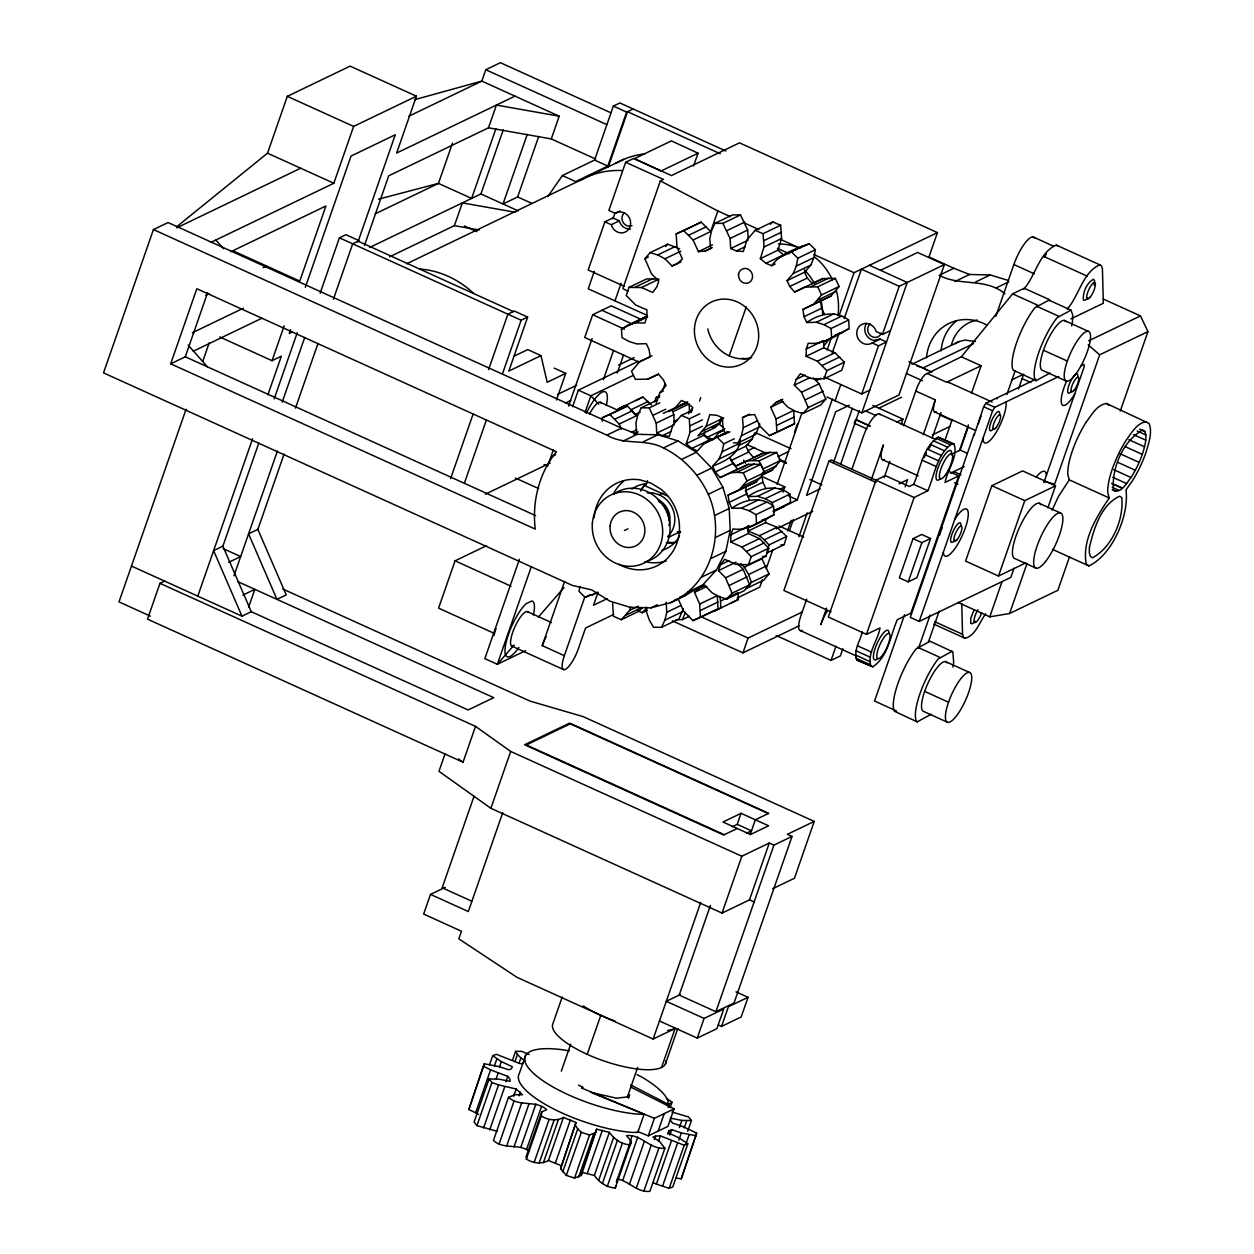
<?xml version="1.0" encoding="UTF-8"?>
<svg xmlns="http://www.w3.org/2000/svg" width="1254" height="1254" viewBox="0 0 1254 1254"><rect width="100%" height="100%" fill="white"/><g stroke="black" fill="none" stroke-linecap="round" stroke-linejoin="round"><path stroke-width="1.5" d="M602.296 421.203L602.312 417.754L627.408 406.045L636.766 415.591L619.178 424.056L609.82 414.494L602.312 417.754M674.966 599.616L678.383 599.349L683.54 611.059L692.898 620.62L700.406 617.36L699.685 604.083L694.528 592.358L699.56 587.765L704.826 585.226M700.406 617.36L717.993 608.911L717.272 595.619L699.685 604.083M612.642 602.986L613.41 616.263L621.294 619.711L638.882 611.262L642.346 607.845M726.207 432.395L703.651 443.822L697.443 450.954L691.769 448.477L686.22 443.728L690.076 432.128L689.308 418.852L681.424 415.403L673.132 424.73L669.275 436.329L662.378 435.64L656.704 433.163L656.218 423.115L649.258 407.895L641.217 407.785L637.847 414.933L635.935 422.849L636.562 432.896L633.866 434.072M1145.795 440.185L1145.874 434.966L1144.824 431.501L1142.692 430.012C1123.208 440.499 1111.357 468.197 1113.505 489.938C1120.81 494.797 1127.158 481.944 1131.061 477.523C1138.115 466.096 1143.82 453.556 1145.795 440.185L1133.632 434.683M733.402 442.819L738.214 442.803L741.475 435.608L743.277 427.645L742.509 417.598L747.87 415.184L754.673 414.541L760.002 426.188L769.47 435.608L776.916 432.238L776.022 418.946L770.708 407.299L775.662 402.612L781.023 400.183L788.123 407.378L795.349 411.265L802.936 413.554L808.234 407.55L801.51 392.236L794.315 385.15L796.243 379.304L800.334 373.755L811.604 378.661L824.129 378.786L826.825 370.651L817.389 361.199L806.134 356.293L806.291 349.02L808.234 343.173C823.361 345.226 836.449 335.273 849.209 328.579L848.613 320.068C835.807 310.051 819.191 313.61 806.792 322.529L804.033 316.698L802.858 309.44L831.026 296.007L839.13 286.492L835.305 278.388L822.796 278.592L812.216 283.561L807.357 278.043L804.598 272.196L810.805 265.08L813.877 257.65L815.398 249.734L809.253 243.762C795.804 248.872 780.286 253.433 771.649 265.707L765.943 263.309L760.332 258.669L764.015 246.991L763.075 233.699L755.143 230.375L746.992 239.843L743.293 251.521L736.411 250.925L730.706 248.543L730.079 238.479L722.9 223.369L714.874 223.384L711.614 230.579L709.795 238.542L710.579 248.59L705.218 251.019L698.4 251.646L693.086 240.016L683.618 230.595L676.157 233.965L677.05 247.257L682.38 258.904L677.426 263.591L672.05 266.005L664.949 258.826L657.739 254.938L650.152 252.65L644.854 258.653L651.578 273.968L658.773 281.053L656.83 286.9L652.738 292.448L641.484 287.542L628.944 287.417L626.248 295.536L635.684 305.004L646.954 309.91L646.782 317.168L644.854 323.015L635.37 322.827L628.003 325.256L621.451 329.159L622.047 337.687L629.147 341.543L636.844 343.925L646.296 343.674L649.039 349.505L650.215 356.763L639.65 361.732L631.53 371.247L635.355 379.351L647.879 379.163L658.444 374.178L663.303 379.711L666.062 385.542L659.855 392.659L656.187 403.271M806.134 356.293L823.706 347.828L823.878 340.571L806.291 349.02M699.56 587.765L704.967 585.43L711.958 592.719L719.138 596.7L726.709 599.114L732.085 593.205L725.564 577.796L718.464 570.601L720.486 564.802L724.655 559.315L735.863 564.394L748.403 564.708L751.224 556.635L741.913 547.042L730.706 541.963L730.972 534.721L732.994 528.906C748.168 531.335 761.194 521.162 774.079 514.689L773.593 506.161C760.912 495.957 744.218 499.202 731.834 508.262L729.154 502.384L728.088 495.111L756.319 481.849L764.579 472.476L760.864 464.325L748.324 464.325L720.094 477.586L715.297 471.99L712.633 466.127L718.934 459.121L722.116 451.738L723.746 443.838L734.295 438.775M730.706 541.963L748.277 533.514L748.544 526.257M974.107 435.31L983.669 406.719L985.848 403.271L1035.757 379.241M983.12 437.975L983.058 439.37A23.92 6.599 -65.6 0 0 995.504 433.382A23.92 6.599 -65.6 0 0 1006.116 402.91L1005.88 401.97M529.141 1151.172C518.748 1143.178 503.371 1149.965 493.465 1140.419L508.466 1097.328C519.328 1107.251 535.975 1099.695 546.76 1109.696L541.759 1111.828L541.336 1115.966C547.841 1120.183 556.525 1121.389 563.438 1117.424L576.009 1122.487L560.585 1168.665L566.322 1175.406L574.551 1178.086L581.323 1175.421L581.59 1172.271L594.365 1175.453C599.193 1182.303 606.685 1187.569 615.259 1187.961L630.919 1142.864L630.746 1140.748L626.53 1135.622C641.06 1133.867 650.356 1149.871 664.886 1148.225L649.885 1191.3C637.283 1192.93 628.724 1180.61 617.093 1179.011M581.323 1175.421L596.591 1129.18L609.366 1132.362C614.194 1139.228 621.702 1144.479 630.26 1144.871L630.919 1142.864M948.087 471.081L958.699 475.893L910.906 613.143L897.284 619.695C890.481 635.245 888.193 656.688 872.784 666.814L856.921 660.043C852.924 650.857 860.354 640.794 862.25 631.938M871.06 666.47C866.639 653.585 877.957 640.402 880.01 627.988L866.467 634.336L828.33 617.046L875.982 480.219L885.308 475.611L909.291 486.489L913.664 484.326C920.514 468.824 922.709 447.176 938.258 437.191L954.075 444.026C958.291 456.958 947.209 470.031 945.077 482.445L958.699 475.893M560.585 1168.665L576.009 1122.487M478.589 1114.304L468.839 1109.476L484.248 1063.784L499.139 1066.605L508.826 1069.819L511.428 1068.784L512.353 1066.746L501.349 1061.574L492.697 1055.711L489.577 1064.693M468.839 1109.476L484.248 1063.784M675.922 1178.023L681.251 1178.823L696.66 1133.13L682.38 1126.327L672.693 1123.161L670.655 1120.59L670.42 1118.176L681.878 1120.418L691.424 1120.543L687.662 1131.312M681.251 1178.823L696.66 1133.13M1094.162 285.019L1094.601 280.912L1093.504 279.187C1086.748 282.824 1082.641 292.433 1083.378 299.972L1085.165 300.286L1087.939 297.778M835.305 278.388L817.718 286.852L805.209 287.041L794.628 292.025L789.769 286.492L787.01 280.661L793.218 273.544L796.29 266.099L797.81 258.183L815.398 249.734M579.959 586.543L578.972 591.277L585.038 597.327L597.609 592.578M712.633 466.127C724.843 461.582 738.653 454.575 740.346 440.123M670.545 602.672C711.253 585.21 725.784 533.185 708.291 494.28C698.948 474.247 683.336 457.71 663.429 447.944C645.418 438.304 624.414 445.656 606.889 435.138L153.443 229.56L103.533 372.877L572.42 585.446L591.684 589.882L610.055 601.23L630.245 607.359L650.873 607.861L670.545 602.672L685.17 595.634L702.538 585.132L716.41 570.021L725.862 551.337L730.236 530.348L729.217 508.481L722.915 487.242L711.723 468.071L696.425 452.271L678.053 440.922L657.864 434.793L637.22 434.292L621.514 428.116L168.052 222.538L153.443 229.56M738.214 442.803L755.801 434.354L759.783 423.977M646.249 606.983L646.5 611.999L649.306 619.993L653.475 627.219L661.516 627.329L664.871 620.181L666.799 612.265L666.156 602.218M661.516 627.329L679.104 618.865L683.226 608.566M767.072 551.478L769.047 544.91L786.634 536.446L776.994 527.244L765.63 522.636L748.042 531.1L748.027 525.63M766.57 553.124L784.158 544.659L786.634 536.446M691.173 412.535L692.757 407.534L687.145 402.879L681.439 400.496L675.342 407.722L663.225 413.397M722.774 419.102L715.517 427.363L697.929 435.828L706.096 426.36L709.78 414.682L716.677 415.278L722.382 417.66L723.009 427.708L725.345 434.072M760.332 258.669L777.919 250.204L781.603 238.526L780.646 225.25L772.73 221.927L755.143 230.375M712.272 427.536L719.294 424.15L720.893 419.149M615.259 1187.961L615.918 1185.939M621.294 619.711L629.586 610.384L630.684 607.061M686.22 443.728L703.808 435.279L704.905 431.956M561.008 1165.577L548.437 1160.514C541.524 1164.48 532.84 1163.257 526.335 1159.041L526.758 1154.903M823.706 347.828L834.976 352.735L844.412 362.202L841.716 370.322L824.129 378.786M594.286 271.319L588.251 288.828L647.048 315.303M615.009 300.772L621.059 283.341M170.685 363.817L196.831 288.733L556.478 451.785C538.954 472.93 531.978 501.992 535.239 529.094L170.685 363.817L185.294 356.794L207.615 292.699M176.422 226.974L267.51 153.192L287.307 96.339L350.117 66.133L416.438 96.197L396.64 153.051L514.971 96.135M186.094 409.196L118.989 601.889L150.402 616.137M202.803 361.215L209.23 342.765M159.979 583.329L147.502 619.147L463.039 762.213L475.517 726.379L159.979 583.329L164.619 581.104M219.685 336.95L272.04 360.682L284.188 325.836M210.766 242.445L333.83 183.256L353.628 126.403L416.438 96.197M197.787 596.136L252.587 438.759M267.917 394.744L281.335 356.214L272.04 360.682M290.536 329.771L289.251 333.47L292.339 331.981M305.333 287.276L351.042 156.045L395.276 134.774L357.954 241.959M237.837 581.637L493.731 697.647L468.134 709.952L251.27 611.717L222.898 546.18L258.794 443.117M274.171 398.944L297.245 332.686M282.213 402.126L304.706 337.514M320.146 293.201L339.426 237.821L345.932 234.702L359.193 240.705L352.688 243.84L333.407 299.22M233.949 575.821L277.416 451.017M295.474 408.146L317.967 343.533M257.854 529.376L248.574 533.843L276.946 599.365L286.241 594.898L257.854 529.376L284.047 454.167M364.491 245.376L388.724 175.795L488.496 127.814L551.274 138.928L595.681 159.054M248.605 607.249L254.844 589.349L242.868 595.101M452.49 143.097L438.461 183.397L375.15 213.854M610.651 112.688L500.393 62.7L485.768 69.738L481.818 81.102L408.726 116.261M389.665 256.788L454.418 225.642L462.35 202.897L515.613 212.318M488.496 127.814L496.412 105.07L559.19 116.183L551.274 138.928M495.863 128.833L471.629 198.43L438.461 183.397L378.583 199.151M369.569 247.508L480.909 193.962L503.23 129.867M527.244 134.397L503.011 203.979L517.636 196.956L538.687 136.514M450.656 478.495L473.166 413.883M488.59 369.569L507.886 314.19L514.375 311.07L527.636 317.074L508.826 371.09L540.991 355.619L547.167 382.282L565.742 373.363L554.127 368.096M464.576 482.665L486.427 419.902M502.493 373.739L521.147 320.209L527.636 317.074M486.599 545.662L455.061 560.836L438.587 608.143L494.499 633.489M548.014 196.22L562.388 175.56L594.553 160.089L613.363 106.073L619.868 102.953L725.878 151.013M562.388 175.56L575.649 181.564L607.814 166.092L626.624 112.092L633.129 108.957M608.331 166.845L627.533 111.716L720.282 153.756M630.527 228.965A10.675 9.734 64.3 0 1 619.774 222.319L619.335 220.845L612.955 217.945L604.914 221.801L588.157 269.971L624.241 286.32M928.869 257.227L937.443 232.601L739.484 142.846L671.486 175.56L633.678 158.412L625.652 162.283L608.88 210.437L615.259 213.337L620.087 211.017M556.462 399.963L565.742 373.363M641.452 319.535L611.215 305.835L592.672 314.738L584.74 337.483L639.524 362.328M445.076 753.779L438.963 771.32L490.894 808.297L722.022 913.084L749.484 899.87L769.282 843.017L773.922 845.118L792.026 836.418L787.387 834.318L814.238 821.401L583.11 716.614L529.987 701.08L282.84 589.035M553.327 449.872L547.606 466.316L544.064 464.701M568.595 406.061L592.107 338.517M519.422 559.331L484.843 658.632L497.336 664.291L525.567 650.716M572.576 406.704L578.345 390.151L638.333 361.293M625.652 162.283L663.46 179.416L660.341 180.905L622.846 288.592L627.925 291.257M531.273 566.824L497.336 664.291L514.015 645.089M585.069 412.362L590.838 395.809L633.176 375.448M603.346 379.774L613.567 350.399M445.264 887.315L430.514 894.4L423.664 914.072L461.472 931.22L458.823 938.838L516.962 977.305L653.146 1039.049L675.122 1028.484L661.532 1067.483M617.266 373.065L623.661 354.725M474.028 796.321L442.176 887.769L471.676 901.156M613.723 614.444L585.587 627.972L578.282 648.976A18.935 5.22 -65.6 0 1 565.382 669.37A18.935 5.22 -65.6 0 1 564.347 655.67L542.245 645.638L564.629 581.37M490.894 808.297L510.691 751.444L475.517 726.379M502.744 812.686L468.322 911.548L430.514 894.4M710.877 231.049L717.868 210.97L660.341 180.905M564.347 655.67L584.819 596.904M663.084 389.398L664.965 383.99M598.001 592.358L593.503 605.243L607.218 598.644M647.534 480.69L645.653 486.082L667.771 496.114M699.513 401.045L700.688 397.628M729.217 355.838L746.255 306.885M475.564 1112.972L490.58 1069.897L483.84 1066.402M490.58 1069.897L507.807 1076.371L509.845 1078.926L510.096 1081.356L498.637 1079.114L489.091 1078.973L474.09 1122.064L476.928 1125.622L497.368 1131.343M494.389 1065.947L496.897 1058.768M719.169 424.103L721.081 418.601M476.928 1125.622L491.929 1082.547L489.091 1078.973M499.484 1066.966L501.349 1061.574M496.239 1078.581L498.12 1073.189M483.558 1127.957L498.559 1084.867L516.193 1089.021L522.463 1094.773L515.175 1094.632L508.466 1097.328M512.494 1060.288L515.613 1051.307L521.664 1051.354L529.188 1054.536M505.926 1081.747L507.807 1076.371M489.718 1129.854L504.735 1086.779M514.971 1061.636L517.463 1054.457L515.613 1051.307M518.999 1063.345L520.88 1057.953L517.463 1054.457M525.614 1055.445L519.266 1073.628A75.757 22.776 19.2 0 0 552.324 1108.254A75.757 22.776 19.2 0 0 632.204 1132.393L637.784 1132.393L644.117 1114.195L581.495 1087.97L583.063 1087.312A34.563 10.393 19.2 0 1 578.549 1085.055M513.685 1096.2L516.193 1089.021M499.029 1144.181L514.03 1101.09M519.172 1095.808L520.426 1092.218M506.694 1145.937L521.711 1102.846M562.215 996.977L552.951 1023.562A59.784 17.979 19.2 0 0 606.45 1061.809A59.784 17.979 19.2 0 0 665.921 1060.79M513.952 1147.034L528.953 1103.943M520.943 1146.971L535.944 1103.896M526.523 1149.573L541.524 1106.483M526.147 1156.752L541.759 1111.828M526.335 1159.041L541.336 1115.966M561.322 1071.135L570.727 1044.127M534.079 1162.646L549.08 1119.556M539.22 1162.834L554.221 1119.744M794.456 432.364L797.309 424.181M777.072 484.342L801.98 412.832M543.421 1162.63L558.422 1119.556M827.17 349.897L831.543 337.326M839.036 315.789L854.037 272.714L937.443 232.601M548.437 1160.514L563.438 1117.424M587.217 1054.316L600.807 1015.317M783.013 492.164L784.832 486.913L761.664 476.395M832.186 353.126L839.177 333.047M844.255 318.438L861.42 269.171L899.228 286.304L944.387 264.578L917.63 252.462L880.496 270.315M748.403 564.708L765.99 556.259L768.796 548.186L759.485 538.593L748.277 533.514M555.412 1162.975L570.429 1119.9M762.385 579.709L759.814 587.091L737.18 597.986M766.241 568.626L772.683 550.145M672.348 620.855L742.948 652.848L748.089 638.067L802.45 611.921M562.732 1171.926L577.733 1128.851L575.586 1125.59M776.916 509.657L797.262 499.86L832.39 399.023M787.496 530.881L791.149 520.379M789.487 530.567L793.327 519.548M944.387 264.578L898.961 395.01L861.827 412.864L835.07 400.747L840.697 384.884M566.322 1175.406L581.323 1132.331L577.733 1128.851M574.551 1178.086L589.552 1134.995L596.324 1132.331M798.939 536.728L807.247 512.855M578.643 1177.098L593.644 1134.024M954.075 444.026L952.397 443.602C936.863 453.587 934.653 475.235 927.803 490.737L914.119 497.509L831.324 459.936L828.957 461.08L783.891 590.477L830.994 611.842M582.217 1170.468L596.591 1129.18M833.424 462.804L852.406 408.271M587.342 1173.352L602.343 1130.277M823.925 376.858L861.717 393.991L878.49 345.838L886.515 341.966L880.136 339.082L870.887 343.674A10.675 9.734 64.3 0 1 857.689 337.687A10.675 9.734 64.3 0 1 862.423 324.096A10.675 9.734 64.3 0 1 875.621 330.084L876.029 331.417L882.455 334.457L890.481 330.601M882.455 334.457L899.228 286.304M854.397 422.943L855.589 419.541L869.853 425.999M840.65 464.231L859.288 410.685M594.365 1175.453L609.366 1132.362M861.827 412.864L907.253 282.448L869.445 265.299M630.668 1087.046L674.056 1108.865L654.384 1118.333L591.042 1092.438L616.513 1098.19L627.423 1096.905L637.706 1067.373M598.581 1180.563L613.582 1137.488M628.567 1098.269L629.79 1094.758L627.423 1096.905M602.453 1183.384L617.454 1140.309M653.146 1039.049L700.72 902.441M806.683 599.146L800.93 615.651A20.205 5.565 -65.6 0 0 802.027 630.276M852.046 468.886L863.551 435.875A20.205 5.565 -65.6 0 1 880.183 414.76M607.281 1186.441L622.282 1143.35M732.289 826.715L737.227 824.348L741.067 813.313L768.592 825.79L750.488 834.506L722.962 822.028L741.067 813.313M710.422 905.466L679.213 995.08L715.909 1011.712L734.013 1003.012L792.026 836.418M630.213 1141.312L632.094 1135.936M616.357 1182.036L630.746 1140.748M622.83 1180.108L637.831 1137.033M665.435 1063.941L677.787 1028.484M826.558 608.143L820.806 624.664A20.205 5.565 -65.6 0 1 827.468 610.745M871.279 479.733L883.427 444.888A20.205 5.565 -65.6 0 0 884.509 459.513M722.022 913.084L741.819 856.231L769.282 843.017M750.221 834.459L755.331 819.787L768.718 813.344L569.645 723.088L524.627 744.751L723.699 834.992L737.227 828.486M629.336 1184.544L644.337 1141.454M637.424 1131.406L648.287 1135.842L654.384 1118.333M901.218 423.977L902.927 419.102L872.784 405.434M636.311 1188.071L651.312 1144.98M884.211 477.492L889.838 461.331M654.369 1139.682L655.607 1136.093L660.372 1135.858L684.198 1145.247L687.803 1143.805L679.151 1137.942L668.147 1132.77L669.087 1130.732L671.674 1129.697L681.361 1132.926L696.252 1135.748M658.131 1131.108L664.228 1113.599M903.617 425.702L917.223 387.094A16.412 4.53 -65.6 0 1 925.139 374.585L961.379 356.794L1012.621 293.859L1024.252 288.248L1049.582 299.737L1034.895 307.763A39.956 11.02 -65.6 0 0 1013.185 370.102L1036.008 380.714L1049.974 373.065M668.178 1107.454L669.432 1103.865L672.034 1102.188L666.485 1098.426M658.507 1141.25L660.372 1135.858M670.169 1107.58L672.034 1102.188M643.835 1191.253L658.836 1148.178M697.24 1038.108L704.09 1018.436L723.746 1008.984L716.896 1028.656L697.24 1038.108L659.432 1020.96M674.056 1108.865L667.959 1126.374L648.287 1135.842M776.179 635.527L831.041 660.388L835.995 646.186M667.833 1134.337L669.087 1130.732M669.808 1135.089L671.674 1129.697M715.909 1011.712L773.922 845.118M687.803 1143.805L672.802 1186.895L669.181 1188.322L656.375 1184.121L671.376 1141.03M842.798 648.82L840.337 655.936L831.041 660.388M679.37 1127.597L681.878 1120.418M905.122 486.787L907.582 479.702L899.055 483.809M923.289 434.636L935.374 399.932L915.702 390.997M662.52 1186.268L677.521 1143.193M678.853 1140.105L681.361 1132.926M684.229 1127.848L686.737 1120.668M718.338 1024.973L721.536 1026.415L728.386 1006.743L748.042 997.291L736.02 991.836M669.181 1188.322L684.198 1145.247M686.016 1143.664L689.151 1134.682M932.13 438.085L941.033 412.566M866.467 634.336L914.119 497.509M748.042 997.291L741.192 1016.963L721.536 1026.415M944.889 440.515L952.209 419.526M814.238 821.401L794.44 878.255L772.621 888.741M913.037 538.656L899.369 577.875L908.225 581.887L916.893 577.718L930.562 538.483L921.721 534.47L913.037 538.656L921.878 542.653L930.562 538.483M995.833 316.259L1013.859 264.531A25.252 6.96 -65.6 0 1 1034.628 238.15M908.225 581.887L921.878 542.653M959.435 450.578L968.354 424.965M904.542 614.821L874.555 701.033L896.657 711.065M974.17 433.915L910.279 617.376L919.229 621.435L1010.849 577.373L1014.031 568.281M919.229 621.435L992.604 410.763L994.783 407.315L1058.831 376.513M918.524 648.271L930.092 615.04M1006.884 394.54L1015.191 370.682M928.289 642.409L939.152 611.215M1018.514 388.944L1023.672 374.162L1012.025 379.758M1047.858 507.901L1055.539 485.831L1022.606 470.908L991.836 485.706L965.58 561.087L998.513 576.025L1025.866 562.874M998.513 576.025L1024.769 500.628L1055.539 485.831M957.884 602.375L989.782 616.843L1001.883 582.075M1043.861 482.586L1084.224 366.701L1084.052 364.381L1080.87 365.917M989.782 616.843L1009.595 613.504L1026.979 563.61M1103.269 299.032L1140.482 315.914L1147.943 331.62L1099.68 354.819L1054.645 484.169L1044.394 481.442M1069.443 557.027L1057.859 590.289L1009.595 613.504M1120.277 411.061L1147.943 331.62M971.411 393.442L981.114 365.745L961.379 356.794M953.212 453.431L960.172 450.061L968.401 426.564M612.955 218.745L614.899 213.29M693.54 165.904L698.07 153.207L671.392 140.887L634.336 158.709L661.015 171.03L698.07 153.207M1052.122 510.127L1058.313 496.756L1069.254 479.843L1067.906 474.921A40.41 11.145 -65.6 0 1 1086.419 421.752M718.934 459.121L745.958 446.189L752.165 439.088L754.626 433.147M654.463 401.75L656.312 397.377L659.823 395.684M676.016 619.742L682.427 619.633L685.499 612.344M974.029 609.993L970.815 618.128L970.737 623.442L972.524 623.74L975.298 621.247M1074.741 393.913L1073.659 395.794A23.92 6.599 -65.6 0 1 1061.856 404.321A23.92 6.599 -65.6 0 1 1066.198 382.047M1086.372 421.893C1091.701 414.839 1096.842 404.87 1106.451 403.459L1149.119 423.476C1152.708 433.038 1148.523 443.336 1145.937 452.647A40.41 11.145 -65.6 0 1 1132.001 481.426L1125.982 489.891C1129.431 515.175 1112.408 554.848 1088.942 565.915L1052.451 549.362M1023.672 289.266C1035.475 276.225 1039.033 252.446 1056.276 245.063L1099.836 264.813L1101.561 266.02L1102.438 268.858L1103.316 303.28L1070.869 318.892M1067.232 309.017C1079.036 295.975 1082.594 272.196 1099.836 264.813M985.722 613.849C979.452 621.843 975.973 635.292 965.141 638.333L933.775 624.116M1146.407 421.579C1136.798 422.99 1131.657 432.959 1126.327 440.013A40.41 11.145 -65.6 0 0 1112.392 468.777A40.41 11.145 -65.6 0 0 1107.862 493.026L1109.21 497.963C1096.466 516.977 1081.826 540.349 1086.246 564.034L1088.942 565.915M802.858 309.44L813.438 304.456L821.542 294.956L839.13 286.492M688.399 413.773L692.02 408.929M761.789 475.109L772.339 470.046L780.458 460.547L776.649 452.443L764.141 452.616L753.544 457.569L748.701 452.036L745.958 446.189M728.088 495.111L738.731 490.314L746.992 480.94L764.579 472.476M769 573.924L751.412 582.373L746.271 588.534L763.858 580.085L769 573.924L761.915 558.767L744.327 567.216L740.644 563.767M724.138 429.526L719.122 432.458L713.009 439.668L707.319 437.27L703.118 433.774M538.374 617.046L564.034 587.515M665.608 246.583L667.739 244.185L679.652 248.809M813.094 377.877L819.097 383.771L825.822 399.101L820.524 405.105L802.936 413.554M1071.7 325.946A39.956 11.02 -65.6 0 0 1072.484 321.306L1072.734 314.989L1070.979 310.13L1056.997 317.795A39.956 11.02 -65.6 0 0 1035.287 380.134L1036.008 380.714M952.899 667.081A39.956 11.02 -65.6 0 0 953.683 662.457L952.899 651.861L930.06 641.249L916.094 648.914A39.956 11.02 -65.6 0 0 894.384 711.237L917.207 721.865L931.189 714.2M952.178 651.281L938.196 658.93A39.956 11.02 -65.6 0 0 916.502 721.269L917.207 721.865M737.242 563.344L743.152 569.332L749.673 584.74L744.28 590.665L726.709 599.114M770.458 224.231L772.73 221.927M637.424 610.698L642.173 612.704L646.719 608.08M835.07 400.747L826.997 396.985M773.608 511.82L790.584 502.65L789.895 494.123C777.104 484.091 760.473 487.618 748.074 496.553L745.331 490.722L762.918 482.257L761.758 475L772.339 470.046M877.439 658.867L875.794 659.87A16.239 4.483 -65.6 0 1 874.931 648.992A16.239 4.483 -65.6 0 1 885.042 631.358L886.688 630.339A16.239 4.483 -65.6 0 1 889.086 633.27M615.259 213.337L616.482 212.6A10.675 9.734 64.3 0 1 629.68 218.588A10.675 9.734 64.3 0 1 624.962 232.178A10.675 9.734 64.3 0 1 611.748 226.19L611.309 224.701L604.914 221.801M880.136 339.082L873.866 340.398A10.675 9.734 64.3 0 1 866.53 323.438M825.069 340.947L849.209 328.579M795.318 250.016L801.996 246.097M749.876 526.946L774.079 514.689M727.963 431.548L717.711 437.05M592.343 595.101L597.39 592.249M625.307 405.465L617.956 409.055L642.894 397.016L651.484 404.995M635.543 400.59L642.894 397.016M731.019 603.096L738.371 599.506L738.136 592.593L720.548 601.058L720.784 607.971L713.432 611.544L738.371 599.506M950.469 473.197L964.216 466.566M176.877 227.758L300.678 168.224M230.799 251.74L325.915 206.001L299.769 281.084L233.448 251.019M205.578 295.395L209.057 293.718M263.121 267.729L266.6 266.052M192.332 332.749L243.401 308.186M193.21 351.261L261.898 318.218M406.578 263.81L623.708 159.383M611.309 224.701L619.335 220.845M676.157 233.965L701.205 222.13L710.673 231.551L693.086 240.016M683.618 230.595L701.205 222.13M650.152 252.65L667.739 244.185M688.807 235.188L706.378 226.723M714.874 223.384L732.446 214.936L740.487 214.904L747.666 230.031L748.183 238.401M644.854 258.653L648.365 256.96M722.9 223.369L740.487 214.904M657.739 254.938L675.326 246.474M664.949 258.826L680.781 251.208M727.163 230.532L744.735 222.083M698.4 251.646L712.476 244.891M672.05 266.005L680.938 261.898M730.079 238.479L747.666 230.031M628.944 287.417L646.531 278.968L657.551 278.968M705.218 251.019L712.241 247.634M635.433 287.056L653.02 278.592M641.484 287.542L659.071 279.078M730.706 248.543L748.293 240.078M763.075 233.699L780.646 225.25M514.187 356.12L527.73 349.615L540.991 355.619M736.411 250.925L745.205 246.693M763.968 240.611L781.555 232.147M764.015 246.991L781.603 238.526M628.003 325.256L645.591 316.792L621.451 329.159M635.37 322.827L647.675 316.901M765.943 263.309L783.531 254.86L777.919 250.204M777.731 258.481L793.563 250.863M784.408 254.546L809.253 243.762M771.649 265.707L775.16 264.014M796.29 266.099L813.877 257.65M222.898 546.18L213.619 550.647L241.991 616.184L251.27 611.717M793.218 273.544L810.805 265.08M787.01 280.661L804.598 272.196M557.528 394.446L576.683 385.229M618.473 365.133L634.132 357.609M789.769 286.492L807.357 278.043M639.65 361.732L651.955 355.822M228.683 562.341L240.658 556.572L223.212 548.672M794.628 292.025L822.796 278.592M565.57 402.973L570.789 400.465M811.181 286.523L828.769 278.059M647.879 379.163L658.428 374.084M817.639 300.192L835.227 291.727M813.438 304.456L831.026 296.007M804.033 316.698L821.621 308.233L820.445 300.976M609.82 414.494L627.408 406.045M659.855 392.659L663.382 390.966M648.177 401.468L630.59 409.917L634.994 414.635L640.261 412.096M614.962 419.165L632.533 410.701M806.792 322.529L816.244 322.278L833.832 313.829M641.217 407.785L657.033 400.183M649.258 407.895L659.808 402.816M816.244 322.278L823.941 324.661L841.528 316.196M552.215 456.425L555.459 454.873M606.889 435.138L621.514 428.116M1008.545 280.52L990.19 274.955L969.561 274.469L953.855 268.278L939.23 275.316C959.812 286.523 986.02 277.604 1004.956 293.797M485.361 494.186L550.208 462.992M823.941 324.661L831.026 328.517L848.613 320.068M653.412 415.121L665.717 409.196M675.342 407.722L687.662 401.797M668.68 411.641L686.251 403.192L680.812 404.948M673.241 411.531L689.073 403.929L689.575 412.3M631.373 432.379L636.64 429.84M817.718 343.377L822.985 340.837M656.218 423.115L673.806 414.651L672.128 409.854M634.681 433.555L638.192 431.862M622.611 441.33L637.22 434.292M954.937 281.492L969.561 274.469M681.424 415.403L691.973 410.324M673.853 421.579L677.379 419.902M656.704 433.163L674.291 424.698L673.806 414.651M689.308 418.852L699.857 413.773M643.239 441.816L657.864 434.793M975.581 281.978L990.19 274.955M662.378 435.64L671.172 431.407M817.389 361.199L834.976 352.735M690.108 425.749L702.428 419.839M822.185 365.447L839.772 356.982M796.243 379.304L805.037 375.071M690.076 432.128L702.397 426.219M706.096 426.36L723.683 417.896M663.429 447.944L678.053 440.922M794.315 385.15L810.131 377.532M995.77 288.122L1008.765 281.868M826.825 370.651L844.412 362.202M702.475 431.204L720.062 422.739M816.542 380.401L820.962 378.269M742.509 417.598L749.531 414.228M775.662 402.612L782.7 399.227M707.319 437.27L724.906 428.821M801.51 392.236L819.097 383.771M770.708 407.299L783.013 401.374M719.122 432.458L724.389 429.918M691.769 448.477L709.356 440.013L703.808 435.279M703.651 443.822L714.2 438.743M710.375 440.013L730 431.862M743.277 427.645L757.353 420.889M805.601 399.65L823.188 391.185M681.8 459.309L696.425 452.271M741.475 435.608L759.062 427.159M776.022 418.946L793.61 410.481L794.503 423.774L776.916 432.238M808.234 407.55L825.822 399.101M722.116 451.738L739.688 443.273M776.853 425.325L794.44 416.877M738.104 445.86L752.165 439.088M912.003 364.209L959.044 341.59L964.89 340.053L975.502 341.558M769.47 435.608L794.503 423.774M861.717 393.991L869.759 390.135M697.099 475.109L711.723 468.071M747.87 450.672L754.642 447.427M647.174 492.853L653.287 492.994L659.275 494.813L662.786 493.135M729.734 457.569L731.113 460.484L748.701 452.036M922.975 367.986L973.512 343.69M849.224 405.277L835.666 411.798L806.557 495.393L820.116 488.872M715.297 471.99L732.885 463.541L737.681 469.137M731.113 460.484L735.973 466.018L764.141 452.616M735.973 466.018L746.553 461.064L752.525 460.563L770.113 452.098M720.094 477.586L748.324 464.325M752.525 460.563L759.062 460.892L776.649 452.443M730.753 472.789L736.741 472.366L754.312 463.902M736.741 472.366L743.277 472.789L760.864 464.325M624.429 530.505L627.956 528.812M778.013 456.644L788.594 451.55M878.756 408.208L901.595 397.22M708.291 494.28L722.915 487.242M780.458 460.547L762.871 468.996L759.062 460.892M762.479 472.539L776.539 465.783M743.011 486.113L760.582 477.649M738.731 490.314L756.319 481.849M729.154 502.384L746.741 493.935L745.66 486.662M896.688 422.096L902.927 419.102M668.398 537.355L680.656 531.461M714.608 515.519L729.217 508.481M748.074 496.553L757.526 496.318L775.113 487.869M779.863 489.295L784.832 486.913M1088.707 340.806L1140.482 315.914M731.834 508.262L741.302 508.152L758.889 499.703M757.526 496.318L765.222 498.7L782.809 490.251M741.302 508.152L748.967 510.644L766.555 502.196M765.222 498.7L772.307 502.588L789.895 494.123M748.967 510.644L756.005 514.626L773.593 506.161M585.038 597.327L590.305 594.788M715.611 537.386L730.236 530.348M772.997 511.115L790.584 502.65M932.412 434.872L949.764 426.517M730.972 534.721L746.788 527.103M742.478 529.251L749.516 525.865M711.237 558.359L725.862 551.337M748.042 531.1L759.407 535.693L776.994 527.244M776.414 528.827L812.717 511.366M741.913 547.042L759.485 538.593M759.407 535.693L764.297 539.816L781.885 531.351M746.647 551.368L764.235 542.904M720.486 564.802L729.279 560.569M629.586 610.384L638.38 606.152M701.801 577.059L716.41 570.021M718.464 570.601L736.051 562.153M625.903 615.165L641.734 607.563M751.224 556.635L768.796 548.186M650.873 607.861L657.378 604.726M642.173 612.704L647.44 610.165M687.913 592.17L702.538 585.132M694.528 592.358L706.833 586.449M725.564 577.796L743.152 569.332M666.799 612.265L680.859 605.494M751.412 582.373L748.607 574.536L766.178 566.071M729.577 585.257L747.149 576.809M664.871 620.181L682.458 611.733M732.085 593.205L749.673 584.74M700.437 610.463L718.025 602.014M682.427 619.633L689.465 616.247M692.898 620.62L717.993 608.911M742.948 652.848L799.049 625.871M746.553 833.189L751.491 830.806L737.227 824.348M680.358 994.532L666.282 1001.288L704.09 1018.436M981.114 365.745L946.566 382.251L926.878 373.316M492.697 1055.711L496.318 1054.285L520.128 1063.658L523.31 1063.502M655.607 1136.093L653.005 1137.127L659.62 1141.563L664.886 1148.225M776.869 509.375L784.158 506.741M835.305 334.912L842.657 332.498M761.915 520.206L767.464 518.482M414.478 99.709L481.818 81.102L559.19 116.183M679.809 597.045L685.17 595.634M666.689 1104.555L669.432 1103.865M780.928 544.926L784.158 544.659M762.745 556.384L765.99 556.259M656.312 397.377L659.526 397.33M644.117 1114.195L638.537 1114.195A75.757 22.776 19.2 0 1 533.671 1073.487A75.757 22.776 19.2 0 1 569.269 1050.821M454.418 225.642L479.153 230.015M671.956 1112L688.587 1116.985L691.424 1120.543M856.921 660.043L872.784 666.814M581.323 1132.331L589.552 1134.995M491.929 1082.547L498.559 1084.867M882.816 459.81L918.085 475.799M809.896 479.498L821.793 484.89M1033.186 236.943L1053.595 246.207M1043.704 256.396L1087.265 276.146M1013.859 264.531L1034.252 273.795M1070.979 310.13L1048.861 300.114L1049.582 300.709M613.363 106.073L626.624 112.092M1012.621 293.859L1037.951 305.333M928.963 256.992L953.855 268.278M1036.4 306.117L1058.501 316.133M1064.348 320.46L1088.221 331.275M485.768 69.738L606.701 124.554M1043.469 350.242L1067.342 361.074A27.274 7.524 -65.6 0 0 1074.976 375.118A27.274 7.524 -65.6 0 0 1089.789 332.576A27.274 7.524 -65.6 0 0 1067.342 361.074M717.868 210.97L730.345 216.644M744.625 223.102L758.889 229.576M780.301 239.279L799.911 248.182A59.784 54.58 64.3 0 0 778.42 243.997M813.909 254.531L854.037 272.714M594.553 160.089L607.814 166.092M777.433 248.355L789.142 253.669M1066.511 381.232L1042.638 370.4A27.274 7.524 -65.6 0 1 1047.498 340.477A27.274 7.524 -65.6 0 1 1065.916 321.745M1139.604 429.134L1144.824 431.501M1021.994 378.536L1030.835 382.548M1137.19 431.031L1145.874 434.966M1128.945 439.731L1144.589 446.816M1124.948 446.518L1142.316 454.387M1120.057 453.729L1139.165 462.397M872.11 342.938L878.49 345.838M908.946 361.622L931.832 371.999M992.165 402.048L947.946 382A16.412 4.53 -65.6 0 1 948.886 382.783M1117.941 462.397L1135.325 470.281M985.848 403.271L994.783 407.315M983.669 406.719L992.604 410.763M517.636 196.956L531.868 203.399M906.391 373.473L922.427 380.746M1113.693 469.639L1131.061 477.523M287.307 96.339L353.628 126.403M1112.768 477.304L1126.672 483.605M480.909 193.962L518.325 210.923M1112.016 483.417L1122.44 488.151M1111.859 483.542L1122.283 488.261M1112.22 487.32L1119.164 490.471M1112.157 489.844L1115.778 491.396M934.873 412.064L975.549 430.514M940.312 415.184L952.209 420.576M1069.254 479.843L1109.21 497.963M938.258 437.191L952.397 443.602M935.986 438.242L950.14 444.668M960.172 450.061L966.74 453.055M901.077 423.742L904.573 425.325M464.388 225.971L476.881 231.629M879.023 413.804L935.923 439.605M933.305 440.718L947.444 447.129M865.197 410.748L875.825 415.56M930.358 444.418L944.513 450.844M927.38 449.12L941.535 455.531M855.996 419.667L870.166 426.109M267.51 153.192L333.83 183.256M1039.064 503.246L1060.288 512.855M924.559 454.481L938.697 460.892M854.35 423.256L866.812 428.915M991.836 485.706L1024.769 500.628M601.936 310.302L632.173 324.002M953.808 471.598L960.909 474.827M922.082 460.14L936.221 466.566M592.672 314.738L624.476 329.175M954.482 482.821L957.884 484.373M913.664 484.326L927.803 490.737M358.236 241.223L513.419 311.572M339.426 237.821L521.147 320.209M828.957 461.08L876.06 482.445M755.347 432.583L790.992 448.744M1036.212 568.234L1014.988 558.626A30.237 8.339 -65.6 0 1 1020.395 525.442A30.237 8.339 -65.6 0 1 1040.804 504.672M747.039 444.621L766.633 453.509M779.11 459.152L786.227 462.381M779.392 460.218L786.509 463.463M578.345 390.151L590.838 395.809L598.816 404.164M600.149 402.236L617.94 410.293M788.766 496.004L797.262 499.86M779 525.928L803.704 537.135M934.653 621.655L962.539 634.289L963.401 637.126L965.141 638.333M917.599 647.252L939.701 657.268M945.547 661.595L969.42 672.41M515.441 478.056L538.624 488.574M857.438 645.763L871.593 652.174M856.168 650.857L870.323 657.268M855.651 655.105L869.79 661.516M800.318 630.574L855.447 655.576M855.902 658.24L870.057 664.651M924.668 691.393L948.541 702.209A27.274 7.524 -65.6 0 0 956.175 716.253A27.274 7.524 -65.6 0 0 970.988 673.712A27.274 7.524 -65.6 0 0 948.541 702.209M185.294 356.794L535.583 515.598M947.711 722.367L923.837 711.535A27.274 7.524 -65.6 0 1 928.697 681.627A27.274 7.524 -65.6 0 1 947.115 662.88M700.437 616.466L748.089 638.067M455.061 560.836L510.974 586.182M527.244 611.576L551.541 622.595M512.165 646.265L563.783 669.667M768.247 813.564L570.288 723.809L526.335 744.954L724.295 834.709M131.466 566.071L241.991 616.184M510.691 751.444L741.819 856.231M749.484 899.87L754.124 901.987M653.24 1182.632L656.375 1184.121M630.715 1084.929L667.927 1104.1L668.163 1101.623A75.757 22.776 19.2 0 0 642.173 1077.296L637.11 1074.662M520.88 1057.953L524.846 1060.618M1056.276 245.063L1058 246.27M1106.451 403.459L1109.163 405.356M458.478 758.952L463.039 762.213M719.294 424.15L723.495 427.645M1088.206 344.913L1099.68 354.819M791.682 252.211L797.81 258.183M717.68 437.787L723.746 443.838M764.297 539.816L769.047 544.91M215.829 240.016L223.525 248.7M188.163 345.085L207.412 366.811M744.327 567.216L748.607 574.536M817.718 286.852L821.542 294.956M821.621 308.233L824.38 314.064M762.918 482.257L765.661 488.088M743.277 472.789L746.992 480.94M730.22 457.663L732.885 463.541M746.741 493.935L749.422 499.797M619.178 424.056L621.388 429.072M996.93 397.926L997.165 398.85M719.812 596.277L720.548 601.058M772.307 502.588L772.589 505.989M831.026 328.517L831.621 337.044M756.005 514.626L756.491 523.137M961.755 603.691L962.539 634.289M765.614 518.999L765.63 522.636M659.275 494.813A25.252 23.058 64.3 0 1 667.677 536.602M657.645 499.531A20.017 18.277 64.3 0 1 668.884 525.504M658.648 501.381A18.747 17.117 64.3 0 1 668.743 520.379M955.093 343.784A25.252 23.058 64.3 0 1 959.044 341.59M916.987 366.168A25.252 23.058 64.3 0 1 927.145 370.385M632.016 225.689A7.571 6.913 64.3 0 1 624.445 212.725M881.311 333.031A7.571 6.913 64.3 0 1 870.668 335.837A7.571 6.913 64.3 0 1 870.135 324.002M1044.284 257.164A25.252 6.96 -65.6 0 1 1046.4 254.029M981.71 612.704A9.06 2.492 -65.6 0 1 974.468 622.454A9.06 2.492 -65.6 0 1 978.026 609.663M675.122 1028.484A59.784 17.979 19.2 0 1 667.645 1030.396M615.103 1021.101A59.784 17.979 19.2 0 1 583.204 1005.927M618.88 564.237A45.959 41.962 64.3 0 0 673.868 549.738A45.959 41.962 64.3 0 0 661.077 489.326L651.155 483.198L640.245 479.89A45.959 41.962 64.3 0 0 594.145 517.683M926.487 357.845A45.959 41.962 64.3 0 1 986.929 325.115M666.188 560.993A45.959 41.962 64.3 0 1 647.848 562.262M613.347 494.076A45.959 41.962 64.3 0 1 623.724 481.066M941.111 350.822A45.959 41.962 64.3 0 1 956.065 321.228M613.535 494.295A37.871 34.579 64.3 0 1 666.329 511.083A37.871 34.579 64.3 0 1 644.76 561.917M951.331 345.446A37.871 34.579 64.3 0 1 977.462 320.036M924.12 457.647A20.205 5.565 -65.6 0 1 926.392 452.898M928.885 448.571A20.205 5.565 -65.6 0 1 931.424 444.935M936.268 411.814A16.412 4.53 -65.6 0 1 935.374 399.932M978.465 423.711A16.412 4.53 -65.6 0 1 981.13 416.062M939.559 535.333A16.412 4.53 -65.6 0 1 942.224 527.683M589.537 413.945A18.935 5.22 -65.6 0 1 601.23 403.13M513.764 645.982A18.935 5.22 -65.6 0 1 514.516 627.737A18.935 5.22 -65.6 0 1 528.326 612.469M542.245 645.638A18.935 5.22 -65.6 0 1 546.148 636.671M751.71 357.625A36.241 33.09 64.3 0 1 707.773 328.909M814.614 256.96A59.784 54.58 64.3 0 1 832.421 279.767M836.418 290.771A59.784 54.58 64.3 0 1 837.938 315.585M828.659 339.677A59.784 54.58 64.3 0 1 824.129 345.352M804.378 269.829A59.784 54.58 64.3 0 1 814.739 283.921M820.962 300.317A59.784 54.58 64.3 0 1 822.624 313.735M750.331 358.393A34.563 31.554 64.3 0 1 741.96 358.33M1071.825 390.84A10.549 2.9 -65.6 0 1 1067.75 389.9A10.549 2.9 -65.6 0 1 1073.675 376.247A10.549 2.9 -65.6 0 1 1077.766 377.188M993.67 428.429A10.549 2.9 -65.6 0 1 989.578 427.504A10.549 2.9 -65.6 0 1 995.519 413.851A10.549 2.9 -65.6 0 1 999.595 414.776M1036.212 477.084A25.879 7.132 -65.6 0 1 1046.416 475.266M954.796 519.328A25.879 7.132 -65.6 0 1 968.276 514.751A25.879 7.132 -65.6 0 1 953.51 550.475L950.407 553.907A25.879 7.132 -65.6 0 1 943.321 552.293M954.843 540.004A10.737 2.963 -65.6 0 1 950.689 539.048A10.737 2.963 -65.6 0 1 956.724 525.16A10.737 2.963 -65.6 0 1 960.877 526.1M586.245 413.318A30.504 8.402 -65.6 0 1 602.672 391.875A30.504 8.402 -65.6 0 1 606.293 405.638M533.389 614.993A30.504 8.402 -65.6 0 0 531.853 600.979L526.037 603.77A30.504 8.402 -65.6 0 0 505.409 645.904A30.504 8.402 -65.6 0 0 518.937 647.425M493.904 635.574A30.504 8.402 -65.6 0 1 496.004 628.646M615.604 163.412A90.962 83.046 64.3 0 1 644.728 153.85M419.4 268.967A90.962 83.046 64.3 0 1 473.401 293.232M579.975 180.545A90.962 83.046 64.3 0 1 621.953 170.544M951.629 454.873A16.239 4.483 -65.6 0 0 950.03 450.421L948.573 450.907A16.239 4.483 -65.6 0 0 938.243 467.162A16.239 4.483 -65.6 0 0 937.663 480.235L939.121 479.749A16.239 4.483 -65.6 0 0 940.908 478.291M674.683 542.919A34.563 31.554 64.3 0 1 666.313 542.716M640.763 490.675A34.563 31.554 64.3 0 1 642.534 487.79L646.845 482.853A34.563 31.554 64.3 0 0 640.778 490.863M679.558 535.975A34.563 31.554 64.3 0 1 661.987 550.381M631.891 489.107A34.563 31.554 64.3 0 1 645.622 483.746M675.969 542.214A34.563 31.554 64.3 0 1 667.598 542.261M743.653 460.187A75.757 69.158 64.3 0 1 745.597 463.243M680.452 532.793A34.563 31.554 64.3 0 1 677.364 531.712M1089.397 547.59L1089.318 552.826L1090.369 556.321L1092.516 557.795C1112.063 547.277 1123.945 519.485 1121.797 497.666L1119.665 496.176C1101.028 504.751 1093.77 528.812 1089.397 547.59M610.087 526.241A18.747 17.117 64.3 0 0 634.9 546.258A18.747 17.117 64.3 0 0 637.393 514.673A18.747 17.117 64.3 0 0 610.087 526.241M1090.228 297.12A9.06 2.492 -65.6 0 0 1095.15 282.981A9.06 2.492 -65.6 0 0 1087.688 292.448A9.06 2.492 -65.6 0 0 1090.228 297.12M592.358 523.357A37.871 34.579 64.3 0 0 642.503 563.798A37.871 34.579 64.3 0 0 647.519 499.985A37.871 34.579 64.3 0 0 592.358 523.357M957.147 539.596A8.417 2.32 -65.6 0 0 961.724 526.445A8.417 2.32 -65.6 0 0 954.796 535.254A8.417 2.32 -65.6 0 0 957.147 539.596M996.052 427.677A8.01 2.21 -65.6 0 0 1000.41 415.168A8.01 2.21 -65.6 0 0 993.811 423.554A8.01 2.21 -65.6 0 0 996.052 427.677M883.459 653.851A13.716 3.778 -65.6 0 0 889.117 633.631A13.716 3.778 -65.6 0 0 877.643 650.81A13.716 3.778 -65.6 0 0 883.459 653.851M1074.223 390.088A8.01 2.21 -65.6 0 0 1078.565 377.579A8.01 2.21 -65.6 0 0 1071.966 385.95A8.01 2.21 -65.6 0 0 1074.223 390.088M945.281 475.188A13.716 3.778 -65.6 0 0 952.084 454.152A13.716 3.778 -65.6 0 0 940.672 469.623A13.716 3.778 -65.6 0 0 945.281 475.188M738.496 274.845A7.571 6.913 64.3 0 0 748.622 282.793A7.571 6.913 64.3 0 0 749.453 270.002A7.571 6.913 64.3 0 0 738.496 274.845M694.481 328.407A34.563 31.554 64.3 0 0 740.691 364.632A34.563 31.554 64.3 0 0 744.453 306.274A34.563 31.554 64.3 0 0 694.481 328.407M1045.601 561.463A30.237 8.339 -65.6 0 0 1062.028 514.297A30.237 8.339 -65.6 0 0 1037.136 545.898A30.237 8.339 -65.6 0 0 1045.601 561.463"/></g></svg>
